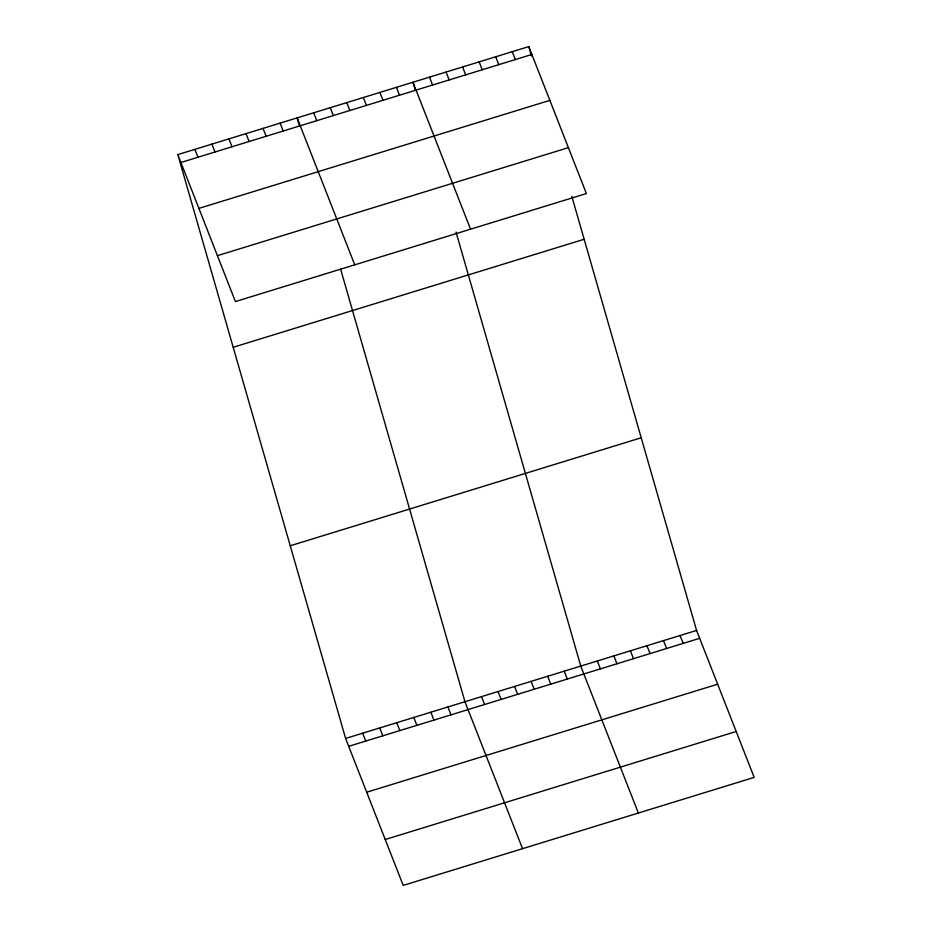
<?xml version="1.0" encoding="UTF-8"?>
<svg xmlns="http://www.w3.org/2000/svg" width="932" height="932" viewBox="0 0 932 932"><rect width="100%" height="100%" fill="white"/><g stroke="black" fill="none" stroke-linecap="round" stroke-linejoin="round"><path stroke-width="1.4" d="M177.826 154.607L528.793 46.6L586.379 193.553L235.412 301.56L177.826 154.607L345.621 738.447L403.207 885.4L754.174 777.393L696.588 630.44L571.852 196.454M180.913 162.494L531.881 54.475M198.9 208.384L549.857 100.376M217.424 255.671L568.392 147.652M233.198 347.275L584.166 239.268M290.248 545.779L641.216 437.772M345.621 738.447L696.588 630.44M348.708 746.322L699.676 638.315M366.695 792.223L717.663 684.204M385.231 839.511L736.187 731.492M512.239 51.691L515.326 59.566M495.696 56.782L498.783 64.657M479.153 61.873L482.24 69.76M462.61 66.964L465.697 74.851M680.045 635.531L683.133 643.406M446.067 72.055L449.154 79.942M663.491 640.622L666.578 648.497M429.512 77.146L432.599 85.033M646.948 645.713L650.035 653.588M470.555 229.19L412.969 82.249L415.276 90.276M630.405 650.804L633.492 658.679M396.426 87.34L399.513 95.215M613.862 655.895L616.949 663.77M379.883 92.431L382.97 100.306M597.319 660.986L600.406 668.873M363.329 97.522L366.416 105.398M638.362 813.03L580.764 666.077L456.039 232.091M346.786 102.613L349.873 110.489M564.221 671.168L567.308 679.055M330.243 107.704L333.33 115.58M547.678 676.259L550.765 684.146M313.7 112.795L316.787 120.671M531.135 681.362L534.222 689.237M354.743 264.839L297.157 117.886L299.463 125.913M514.581 686.453L517.679 694.328M280.101 123.129L283.188 131.016M498.038 691.544L501.125 699.419M263.057 128.383L266.144 136.258M481.495 696.635L484.582 704.51M246.013 133.626L249.1 141.501M522.537 848.679L464.952 701.726L340.599 269.08M228.969 138.868L232.056 146.755M447.908 706.969L450.995 714.844M211.913 144.122L215.001 151.998M430.852 712.223L433.939 720.098M194.87 149.365L197.957 157.24M413.808 717.465L416.895 725.341M396.764 722.708L399.851 730.583M379.72 727.962L382.807 735.837M362.665 733.204L365.752 741.08M528.793 46.6L531.485 55.967"/></g></svg>
